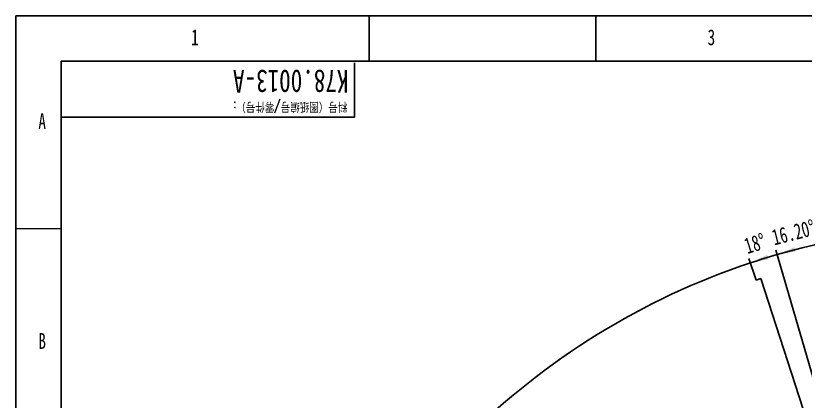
# Model space of a CAD drawing. Header units: millimetres. Extents: x 0 to 841, y 0 to 594.
# Drawn here: x 0 to 174.3, y 509 to 594 of the extents above; entities that cross this region are included whole.
import ezdxf

# ---------------------------------------------------------------- set-up
doc = ezdxf.new("R2010")
doc.units = ezdxf.units.MM
doc.layers.add('10', color=7, linetype='Continuous')
doc.layers.add('5', color=7, linetype='Continuous')
doc.styles.add('SLDTEXTSTYLE0', font='TXT', dxfattribs={"width": 0.7})
doc.styles.add('SLDTEXTSTYLE1', font='TXT', dxfattribs={"width": 0.75, "bigfont": 'bigfont'})
doc.styles.add('SLDTEXTSTYLE2', font='TXT', dxfattribs={"width": 0.75})
doc.dimstyles.new('SLDDIMSTYLE1', dxfattribs={"dimtxt": 3.5, "dimasz": 4.08, "dimexe": 0, "dimexo": 0.0625, "dimgap": 0.875, "dimtad": 2, "dimrnd": 1e-09, "dimzin": 12, "dimdsep": 46, "dimtxsty": 'SLDTEXTSTYLE0', "dimblk1": 'NONE', "dimsah": 1, "dimcen": 0, "dimadec": 0, "dimazin": 3, "dimtfac": 1, "dimtmove": 0, "dimatfit": 3, "dimldrblk": 'NONE', "dimfxl": 1, "dimfrac": 2, "dimtolj": 1, "dimtzin": 12, "dimarcsym": 0})

# ---------------------------------------------------------------- blocks, each defined once
blk = doc.blocks.new('SW_ANGORDINATE_DIMENSION_1')
at = {"layer": '10', "color": 0}
for p, q in [((19.11, -65.51), (0.09, -0.07)), ((0.09, -0.07), (19.11, -65.51))]:
    blk.add_line(p, q, dxfattribs=at)
blk.add_arc((45.33, -155.78), 161.14, 90, 106.2, dxfattribs=at)
blk.add_solid([(0.38, -1.04), (4.44, -0.39), (4.15, 0.59)], dxfattribs=at)
at = {"layer": '10', "color": 0, "insert": (-1.12, 4.37), "char_height": 3.5, "attachment_point": 1, "rotation": 14.3302, "style": 'SLDTEXTSTYLE0'}
blk.add_mtext('16.20°', dxfattribs=at)
blk = doc.blocks.new('SW_ANGORDINATE_DIMENSION_2')
at = {"layer": '10', "color": 0}
for p, q in [((1.63, -4.76), (0.05, -0.01)), ((1.63, -4.76), (2.68, -4.41)), ((2.68, -4.41), (22.19, -64.47))]:
    blk.add_line(p, q, dxfattribs=at)
blk.add_arc((51.24, -153.87), 161.14, 106.2, 108.4044, dxfattribs=at)
blk.add_solid([(0.37, -0.98), (4.4, -0.17), (4.08, 0.79)], dxfattribs=at)
at = {"layer": '10', "color": 0, "insert": (-1.34, 4.31), "char_height": 3.5, "attachment_point": 1, "rotation": 17.3366, "style": 'SLDTEXTSTYLE0'}
blk.add_mtext('18°', dxfattribs=at)
blk = doc.blocks.new('SW_ANGORDINATE_DIMENSION_3')
at = {"layer": '10', "color": 0}
for p, q in [((58.14, -58.08), (0.05, 0.01)), ((0.05, 0.01), (58.14, -58.08))]:
    blk.add_line(p, q, dxfattribs=at)
blk.add_arc((114.71, -114.65), 161.14, 108.4044, 135, dxfattribs=at)
blk.add_solid([(0.77, -0.71), (4.01, 1.82), (3.29, 2.53)], dxfattribs=at)
at = {"layer": '10', "color": 0, "insert": (-3.13, 3.25), "char_height": 3.5, "attachment_point": 1, "rotation": 43.9314, "style": 'SLDTEXTSTYLE0'}
blk.add_mtext('45°', dxfattribs=at)
blk = doc.blocks.new('_D_2')
at = {"layer": '10', "color": 7, "transparency": 16777216}
for q in [(288.63, 517.55), (153.03, 282.68)]:
    blk.add_line((273.03, 490.52), q, dxfattribs=at)
blk.add_solid([(273.03, 490.52), (275.51, 493.8), (274.63, 494.31)], dxfattribs=at)
at = {"layer": '10', "color": 7, "transparency": 16777216, "char_height": 3.5, "attachment_point": 1, "rotation": 60, "style": 'SLDTEXTSTYLE0'}
for s, insert in [('240', (282.42, 515.82)), ('%%c', (280.35, 512.26))]:
    blk.add_mtext(s, dxfattribs=dict(at, insert=insert))
blk = doc.blocks.new('_None')

msp = doc.modelspace()

# ---------------------------------------------------------------- linework, layer by layer
at = {"color": 7, "linetype": 'Continuous', "lineweight": 25}
msp.add_line((10, 10), (10, 584), dxfattribs=at)
at = {"color": 7, "linetype": 'Continuous', "lineweight": 18}
msp.add_line((10, 547), (0, 547), dxfattribs=at)
at = {"layer": '5', "color": 7}
for p, q in [((841, 594), (0, 594)), ((0, 594), (0, 0))]:
    msp.add_line(p, q, dxfattribs=at)
at = {"layer": '5'}
for p, q in [((78, 594), (78, 584)), ((128, 594), (128, 584))]:
    msp.add_line(p, q, dxfattribs=at)
at = {"layer": '5', "color": 7, "lineweight": 25}
for p, q in [((831, 584), (10, 584)), ((74.73888, 571.6204), (74.73888, 583.6204)), ((10, 571.6204), (74.73888, 571.6204))]:
    msp.add_line(p, q, dxfattribs=at)

# ---------------------------------------------------------------- block references
at = {"layer": '10'}
for name, p in [('SW_ANGORDINATE_DIMENSION_1', (167.69648, 542.37676)), ('SW_ANGORDINATE_DIMENSION_2', (161.78575, 540.47069)), ('SW_ANGORDINATE_DIMENSION_3', (98.32037, 501.24854))]:
    msp.add_blockref(name, p, dxfattribs=at)

# ---------------------------------------------------------------- texts
at = {"layer": '10', "char_height": 3.5, "attachment_point": 2, "style": 'SLDTEXTSTYLE0'}
for s, insert in [('1', (39.54444, 591.01174)), ('3', (153.54444, 591.01174)), ('A', (5.82031, 572.51174)), ('B', (5.82031, 524.01174))]:
    msp.add_mtext(s, dxfattribs=dict(at, insert=insert))
at = {"layer": '10', "insert": (73.44119, 577.0639), "char_height": 5, "attachment_point": 1, "rotation": 180, "style": 'SLDTEXTSTYLE2'}
msp.add_mtext('K78.0013-A', dxfattribs=at)
at = {"layer": '10', "color": 7, "insert": (73.18319, 573.00717), "char_height": 2, "attachment_point": 1, "rotation": 180, "style": 'SLDTEXTSTYLE1'}
msp.add_mtext('料号（图纸编号/零件号）:', dxfattribs=at)

# ---------------------------------------------------------------- dimensions: what is measured, and where the dimension line sits
at = {"layer": '10', "color": 7}
dim = msp.add_diameter_dim_2p(p1=(153.02796, 282.67502), p2=(273.02796, 490.52112), dimstyle='SLDDIMSTYLE1', dxfattribs=at)
dim.commit()
dim.dimension.update_dxf_attribs({"geometry": '_D_2', "text_midpoint": (286.4677, 513.79943), "dimtype": 163})

doc.saveas('drawing.dxf')
